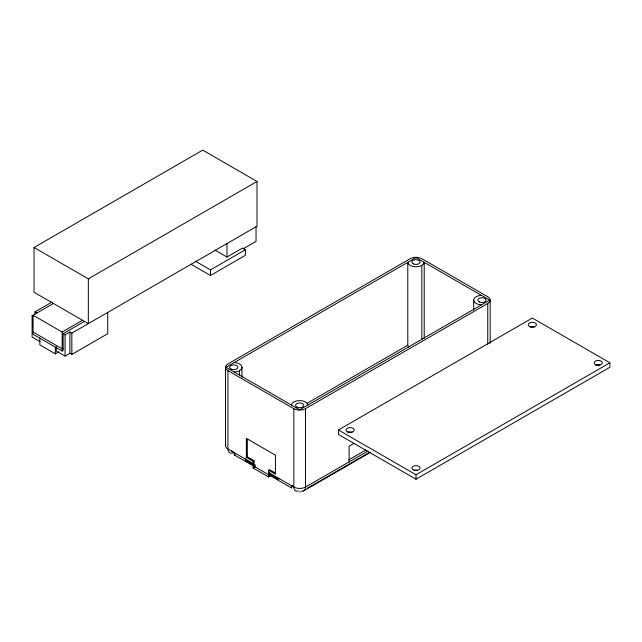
<?xml version="1.0" encoding="UTF-8"?>
<svg xmlns="http://www.w3.org/2000/svg" width="642" height="642" viewBox="0 0 642 642"><rect width="100%" height="100%" fill="white"/><g stroke="black" fill="none" stroke-linecap="round" stroke-linejoin="round"><path stroke-width="0.96" d="M225.519 445.644L225.519 367.28M241.978 377.143L241.978 367.28A8.226 4.751 0 0 0 234.21 362.545M490.151 343.285L490.159 300.119M257.017 181.461L88.331 278.845L88.331 323.624L34.042 292.279L34.042 247.507L202.728 150.116L257.017 181.461L257.017 226.233L71.848 333.142L69.906 332.018L65.059 334.819L63.125 333.704L63.125 350.492L62.154 351.054L33.071 334.265L33.071 315.23L62.154 332.018L82.513 320.27M35.005 313.81L35.005 311.876L52.09 302.013M40.029 341.64L32.1 337.058L32.1 315.792L53.43 303.473M63.125 333.704L84.23 321.514M63.125 348.253L62.154 348.815L33.071 332.026M39.852 338.182L39.852 344.898L55.364 353.854L58.695 351.936M214.99 250.107L226.963 257.025L242.475 248.069L245.38 249.746L245.38 255.339L210.48 275.49L190.907 264.191M243.318 248.695L256.046 241.352L256.046 226.658M195.16 261.045L210.48 269.897L245.38 249.746M56.336 346.576L56.336 351.054L65.059 356.093L69.906 353.293L71.848 354.408L107.72 333.704L107.72 312.429M307.117 403.288L407.79 345.163L407.79 262.321A8.226 4.751 0 0 0 416.008 266.807A8.226 4.751 0 0 0 424.218 262.321L424.218 338.173M248.293 439.489L247.322 440.051L247.322 456.839L254.104 460.755L254.104 465.233L255.075 464.672L255.075 466.911L253.141 468.034L253.141 461.317L246.351 457.401L246.351 438.366L275.434 455.162L275.434 474.189L268.653 470.273L268.653 476.99L270.587 475.866L270.587 474.374M227.934 370.643L293.851 408.705A8.226 4.751 0 0 0 305.488 408.705L487.751 303.473A8.226 4.751 0 0 0 487.751 296.756L421.826 258.702A8.226 4.751 0 0 0 410.19 258.702L227.934 363.926A8.226 4.751 0 0 0 227.934 370.643L227.934 449.007A8.226 4.751 -60 0 0 233.752 452.361A8.226 4.751 60 0 1 231.224 450.243M246.351 455.162L247.322 454.6M246.351 457.401L247.322 456.839M253.141 461.317L254.104 460.755M268.653 470.273L269.616 469.711L275.554 473.138M338.446 429.971L532.346 318.031L609.9 362.802L609.9 367.28L416.008 479.229L338.446 434.449L338.446 429.971L416.008 474.751L609.9 362.802M279.31 478.667L278.347 479.229L269.616 474.189L269.616 472.4M354.248 443.245L349.112 446.206L349.112 461.879M348.887 459.768L365.996 449.89M367.93 451.013L305.488 487.061A8.226 4.751 60 0 1 301.387 491.114M369.511 452.337L307.887 487.92A8.226 4.751 0 0 0 307.855 487.687M303.481 490.978L370.763 452.153M299.525 491.884L300.384 491.884M34.042 247.507L88.331 278.845M35.005 311.876L36.947 312.991M32.1 315.792L33.392 316.538M253.141 463.556L227.934 449.007A8.226 4.751 0 0 1 225.912 444.208M268.653 472.512L294.469 487.414M254.104 465.233L245.38 460.194L245.38 458.268M234.21 452.273L234.21 454.865L291.46 487.92A8.226 4.751 0 0 1 292.752 485.617M253.141 468.034L268.653 476.99M487.751 303.473L487.751 344.144M481.476 295.376A8.226 4.751 0 0 0 473.708 300.119L473.708 310.102M421.826 265.419L421.826 339.626M416.008 474.751L416.008 479.229M305.488 408.705L305.488 487.061A8.226 4.751 0 0 1 293.851 487.061L293.851 408.705M291.46 485.328L291.46 487.92M239.562 370.643L239.562 374.96M226.963 243.438L226.963 257.025M210.48 269.897L210.48 275.49M71.848 333.142L71.848 354.408M69.906 332.018L69.906 353.293M65.059 334.819L65.059 356.093M62.154 332.018L62.154 351.054M55.364 347.137L55.364 353.854M414.371 470.329A4.117 2.375 0 0 1 417.637 470.329M348.084 432.371A4.117 2.375 0 0 1 352.081 432.371M595.937 365.33A4.117 2.375 0 0 1 599.901 365.105M530.348 327.147A4.117 2.375 0 0 1 534.337 327.147M241.978 367.28A8.226 4.751 0 0 1 234.21 372.023M235.381 454.777A8.226 4.751 0 0 1 234.21 454.865M408.713 347.089A8.226 4.751 0 0 1 407.79 345.163M481.476 304.862A8.226 4.751 0 0 1 473.708 300.119M291.46 405.078A8.226 4.751 0 0 1 299.67 400.592A8.226 4.751 0 0 1 307.887 405.078M298.378 491.002A8.226 4.751 -60 0 1 293.851 487.061M416.008 257.578L225.992 367.28L299.67 409.821L489.686 300.119L416.008 257.578M413.954 470.088A4.117 2.375 0 0 0 420.117 468.034A4.117 2.375 0 0 0 413.954 465.972A4.117 2.375 0 0 0 413.954 470.088M348.028 432.026A4.117 2.375 0 0 0 354.199 429.971A4.117 2.375 0 0 0 348.028 427.917A4.117 2.375 0 0 0 348.028 432.026M595.856 364.728A4.117 2.375 0 0 0 602.356 363.051A4.117 2.375 0 0 0 596.587 360.635A4.117 2.375 0 0 0 595.856 364.728M529.931 326.666A4.117 2.375 0 0 0 536.431 324.988A4.117 2.375 0 0 0 530.669 322.581A4.117 2.375 0 0 0 529.931 326.666M297.262 407.269A4.117 2.375 0 0 0 303.762 405.592A4.117 2.375 0 0 0 297.992 403.176A4.117 2.375 0 0 0 297.262 407.269M231.337 369.206A4.117 2.375 0 0 0 237.837 367.529A4.117 2.375 0 0 0 232.067 365.113A4.117 2.375 0 0 0 231.337 369.206M479.518 302.037A4.117 2.375 0 0 0 486.018 300.36A4.117 2.375 0 0 0 480.256 297.952A4.117 2.375 0 0 0 479.518 302.037M413.592 263.982A4.117 2.375 0 0 0 420.101 262.305A4.117 2.375 0 0 0 414.331 259.89A4.117 2.375 0 0 0 413.592 263.982"/></g></svg>
